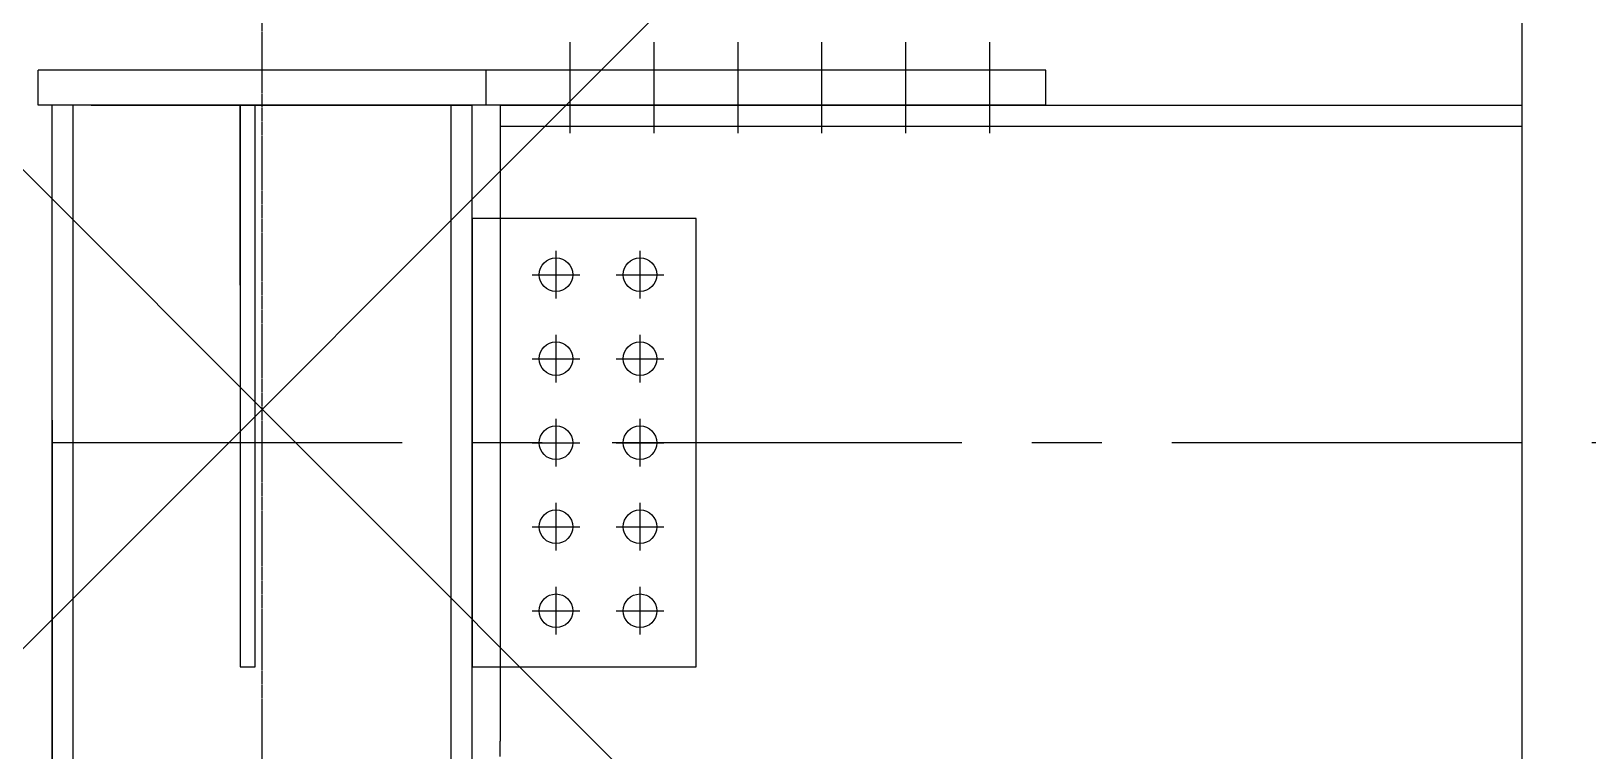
# Model space of a CAD drawing. Extents: x -668440 to 1010955, y -1678500 to 210463.
# Drawn here: x -320852 to -309731, y -896519 to -891380 of the extents above; entities that cross this region are included whole.
import ezdxf

# ---------------------------------------------------------------- set-up
doc = ezdxf.new("R2010")
doc.units = 0
doc.header["$MEASUREMENT"] = 0
doc.linetypes.add('CENTER', pattern=[2, 1.25, -0.25, 0.25, -0.25])
doc.layers.get('0').update_dxf_attribs({"color": 3, "linetype": 'CONTINUOUS'})
doc.layers.add('00_ADDL', color=253, linetype='CONTINUOUS', plot=False)
for name, color, linetype in [('100', 5, 'CENTER'), ('_5-6_GS-M', 6, 'CONTINUOUS'), ('BEAM_H-482x300x11x15x13', 7, 'CONTINUOUS'), ('BOLT', 4, 'CONTINUOUS'), ('CG400-9-3-3-M22@85-H-0x0x0x0x0(0.0)', 7, 'CONTINUOUS'), ('COL_H-300x300x10x15x13', 7, 'CONTINUOUS'), ('ctp400-40-60-60-0-0-M22', 7, 'CONTINUOUS'), ('SH400-12-5-5-M22@60(0.0)', 7, 'CONTINUOUS'), ('SP400-40-60-60-0-0-M22-300-K6-320-320-10-164-TYPE1', 7, 'CONTINUOUS')]:
    doc.layers.add(name, color=color, linetype=linetype)

# ---------------------------------------------------------------- blocks, each defined once
blk = doc.blocks.new('剛接合部C1Y')
for p, q in [((-199005.75932, -393944.09222), (-199005.75932, -393815.59222)), ((-198995.09265, -393944.09222), (-198995.09265, -393815.59222))]:
    blk.add_line(p, q)
at = {"layer": '00_ADDL'}
for p, q in [((-199890.09265, -393132.59222), (-198090.09265, -394932.59222)), ((-198090.09265, -393132.59222), (-199890.09265, -394932.59222))]:
    blk.add_line(p, q, dxfattribs=at)
blk.add_lwpolyline([(-199890.09265, -394932.59222), (-199890.09265, -393132.59222), (-198090.09265, -393132.59222), (-198090.09265, -394932.59222)], close=True, dxfattribs=at)
at = {"layer": '100'}
blk.add_line((-198990.09265, -397002.59222), (-198990.09265, -393132.59222), dxfattribs=at)
at = {"layer": '100', "linetype": 'CENTER', "ltscale": 200}
blk.add_line((-196090.09265, -394056.59222), (-201890.09265, -394056.59222), dxfattribs=at)
at = {"layer": '_5-6_GS-M', "transparency": 33554661}
blk.add_lwpolyline([(-199005.75932, -393815.59222), (-199005.75932, -394216.59222), (-198995.09265, -394216.59222), (-198995.09265, -393815.59222)], close=True, dxfattribs=at)
at = {"layer": 'BEAM_H-482x300x11x15x13'}
for p, q in [((-198820.09265, -393815.59222), (-198820.09265, -393830.59222)), ((-198820.09265, -393815.59222), (-198090.09265, -393815.59222)), ((-198820.09265, -393815.59222), (-198820.09265, -393815.59222)), ((-198820.09265, -393830.59222), (-198820.09265, -393831.59222)), ((-198820.09265, -393830.59222), (-198820.09265, -393830.59222)), ((-198820.09265, -393830.59222), (-198090.09265, -393830.59222)), ((-198820.09265, -393831.59222), (-198820.09265, -393836.59222)), ((-198820.09265, -393836.59222), (-198820.09265, -393843.59222)), ((-198820.09265, -393843.59222), (-198820.09265, -394269.59222)), ((-198820.09265, -393843.59222), (-198820.09265, -393843.59222)), ((-198820.09265, -394269.59222), (-198820.09265, -394269.59222)), ((-198820.09265, -394275.59222), (-198820.09265, -394269.59222)), ((-198820.09265, -394280.59222), (-198820.09265, -394275.59222))]:
    blk.add_line(p, q, dxfattribs=at)
at = {"layer": 'BOLT'}
for p, q in [((-198770.09265, -393810.59222), (-198770.09265, -393770.59222)), ((-198770.09265, -393810.59222), (-198770.09265, -393770.59222)), ((-198710.09265, -393810.59222), (-198710.09265, -393770.59222)), ((-198710.09265, -393810.59222), (-198710.09265, -393770.59222)), ((-198650.09265, -393810.59222), (-198650.09265, -393770.59222)), ((-198650.09265, -393810.59222), (-198650.09265, -393770.59222)), ((-198590.09265, -393810.59222), (-198590.09265, -393770.59222)), ((-198590.09265, -393810.59222), (-198590.09265, -393770.59222)), ((-198530.09265, -393810.59222), (-198530.09265, -393770.59222)), ((-198530.09265, -393810.59222), (-198530.09265, -393770.59222)), ((-198470.09265, -393810.59222), (-198470.09265, -393770.59222)), ((-198470.09265, -393810.59222), (-198470.09265, -393770.59222)), ((-198770.09265, -393835.59222), (-198770.09265, -393795.59222)), ((-198770.09265, -393835.59222), (-198770.09265, -393795.59222)), ((-198710.09265, -393835.59222), (-198710.09265, -393795.59222)), ((-198710.09265, -393835.59222), (-198710.09265, -393795.59222)), ((-198650.09265, -393835.59222), (-198650.09265, -393795.59222)), ((-198650.09265, -393835.59222), (-198650.09265, -393795.59222)), ((-198590.09265, -393835.59222), (-198590.09265, -393795.59222)), ((-198590.09265, -393835.59222), (-198590.09265, -393795.59222)), ((-198530.09265, -393835.59222), (-198530.09265, -393795.59222)), ((-198530.09265, -393835.59222), (-198530.09265, -393795.59222)), ((-198470.09265, -393835.59222), (-198470.09265, -393795.59222)), ((-198470.09265, -393835.59222), (-198470.09265, -393795.59222)), ((-198780.09265, -393953.59222), (-198780.09265, -393919.59222)), ((-198720.09265, -393953.59222), (-198720.09265, -393919.59222)), ((-198797.09265, -393936.59222), (-198763.09265, -393936.59222)), ((-198780.09265, -393936.59222), (-198780.09265, -393936.59222)), ((-198737.09265, -393936.59222), (-198703.09265, -393936.59222)), ((-198720.09265, -393936.59222), (-198720.09265, -393936.59222)), ((-198780.09265, -394013.59222), (-198780.09265, -393979.59222)), ((-198720.09265, -394013.59222), (-198720.09265, -393979.59222)), ((-198797.09265, -393996.59222), (-198763.09265, -393996.59222)), ((-198780.09265, -393996.59222), (-198780.09265, -393996.59222)), ((-198737.09265, -393996.59222), (-198703.09265, -393996.59222)), ((-198720.09265, -393996.59222), (-198720.09265, -393996.59222)), ((-198780.09265, -394073.59222), (-198780.09265, -394039.59222)), ((-198720.09265, -394073.59222), (-198720.09265, -394039.59222)), ((-198797.09265, -394056.59222), (-198763.09265, -394056.59222)), ((-198780.09265, -394056.59222), (-198780.09265, -394056.59222)), ((-198737.09265, -394056.59222), (-198703.09265, -394056.59222)), ((-198720.09265, -394056.59222), (-198720.09265, -394056.59222)), ((-198780.09265, -394133.59222), (-198780.09265, -394099.59222)), ((-198720.09265, -394133.59222), (-198720.09265, -394099.59222)), ((-198797.09265, -394116.59222), (-198763.09265, -394116.59222)), ((-198780.09265, -394116.59222), (-198780.09265, -394116.59222)), ((-198737.09265, -394116.59222), (-198703.09265, -394116.59222)), ((-198720.09265, -394116.59222), (-198720.09265, -394116.59222)), ((-198780.09265, -394193.59222), (-198780.09265, -394159.59222)), ((-198720.09265, -394193.59222), (-198720.09265, -394159.59222)), ((-198797.09265, -394176.59222), (-198763.09265, -394176.59222)), ((-198780.09265, -394176.59222), (-198780.09265, -394176.59222)), ((-198737.09265, -394176.59222), (-198703.09265, -394176.59222)), ((-198720.09265, -394176.59222), (-198720.09265, -394176.59222))]:
    blk.add_line(p, q, dxfattribs=at)
at = {"layer": 'CG400-9-3-3-M22@85-H-0x0x0x0x0(0.0)'}
for q in [(-199140.09265, -394290.59222), (-199140.09265, -394040.59222)]:
    blk.add_line((-199140.09265, -394040.59222), q, dxfattribs=at)
at = {"layer": 'COL_H-300x300x10x15x13'}
for p, q in [((-199125.09265, -393815.59222), (-199140.09265, -393815.59222)), ((-199140.09265, -394932.59222), (-199140.09265, -393815.59222)), ((-199140.09265, -393815.59222), (-199140.09265, -393815.59222)), ((-199123.09265, -393815.59222), (-199125.09265, -393815.59222)), ((-199125.09265, -393815.59222), (-199125.09265, -393815.59222)), ((-199125.09265, -394932.59222), (-199125.09265, -393815.59222)), ((-199118.09265, -393815.59222), (-199123.09265, -393815.59222)), ((-199112.09265, -393815.59222), (-199118.09265, -393815.59222)), ((-199112.09265, -393815.59222), (-198868.09265, -393815.59222)), ((-199112.09265, -393815.59222), (-199112.09265, -393815.59222)), ((-198868.09265, -393815.59222), (-198868.09265, -393815.59222)), ((-198868.09265, -393815.59222), (-198862.09265, -393815.59222)), ((-198862.09265, -393815.59222), (-198857.09265, -393815.59222)), ((-198857.09265, -393815.59222), (-198855.09265, -393815.59222)), ((-198855.09265, -393815.59222), (-198855.09265, -393815.59222)), ((-198855.09265, -394932.59222), (-198855.09265, -393815.59222)), ((-198855.09265, -393815.59222), (-198840.09265, -393815.59222)), ((-198840.09265, -394932.59222), (-198840.09265, -393815.59222)), ((-198840.09265, -393815.59222), (-198840.09265, -393815.59222))]:
    blk.add_line(p, q, dxfattribs=at)
at = {"layer": 'ctp400-40-60-60-0-0-M22'}
for p, q in [((-198830.09265, -393815.59222), (-199150.09265, -393815.59222)), ((-199150.09265, -393815.59222), (-199150.09265, -393815.59222)), ((-198830.09265, -393815.59222), (-198830.09265, -393815.59222))]:
    blk.add_line(p, q, dxfattribs=at)
at = {"layer": 'SH400-12-5-5-M22@60(0.0)'}
for p, q in [((-198840.09265, -393896.59222), (-198840.09265, -394216.59222)), ((-198680.09265, -393896.59222), (-198840.09265, -393896.59222)), ((-198840.09265, -393896.59222), (-198840.09265, -393896.59222)), ((-198680.09265, -394216.59222), (-198680.09265, -393896.59222)), ((-198680.09265, -393896.59222), (-198680.09265, -393896.59222)), ((-198840.09265, -394216.59222), (-198840.09265, -394216.59222)), ((-198840.09265, -394216.59222), (-198680.09265, -394216.59222)), ((-198680.09265, -394216.59222), (-198680.09265, -394216.59222))]:
    blk.add_line(p, q, dxfattribs=at)
for centre in [(-198780.09265, -393936.59222), (-198720.09265, -393936.59222), (-198780.09265, -393996.59222), (-198720.09265, -393996.59222), (-198780.09265, -394056.59222), (-198720.09265, -394056.59222), (-198780.09265, -394116.59222), (-198720.09265, -394116.59222), (-198780.09265, -394176.59222), (-198720.09265, -394176.59222)]:
    blk.add_circle(centre, 12, dxfattribs=at)
at = {"layer": 'SP400-40-60-60-0-0-M22-300-K6-320-320-10-164-TYPE1'}
for p, q in [((-198830.09265, -393790.59222), (-199150.09265, -393790.59222)), ((-199150.09265, -393790.59222), (-199150.09265, -393790.59222)), ((-199150.09265, -393815.59222), (-199150.09265, -393790.59222)), ((-198430.09265, -393790.59222), (-198830.09265, -393790.59222)), ((-198830.09265, -393815.59222), (-198830.09265, -393790.59222)), ((-198430.09265, -393790.59222), (-198430.09265, -393790.59222)), ((-198430.09265, -393815.59222), (-198430.09265, -393790.59222)), ((-198830.09265, -393815.59222), (-199150.09265, -393815.59222)), ((-199150.09265, -393815.59222), (-199150.09265, -393815.59222)), ((-198430.09265, -393815.59222), (-198830.09265, -393815.59222)), ((-198430.09265, -393815.59222), (-198430.09265, -393815.59222))]:
    blk.add_line(p, q, dxfattribs=at)

msp = doc.modelspace()

# ---------------------------------------------------------------- block references
at = {"xscale": 10, "yscale": 10, "zscale": 10}
msp.add_blockref('剛接合部C1Y', (1670698.6842, 3046247.35843, 5600), dxfattribs=at)

doc.saveas('drawing.dxf')
